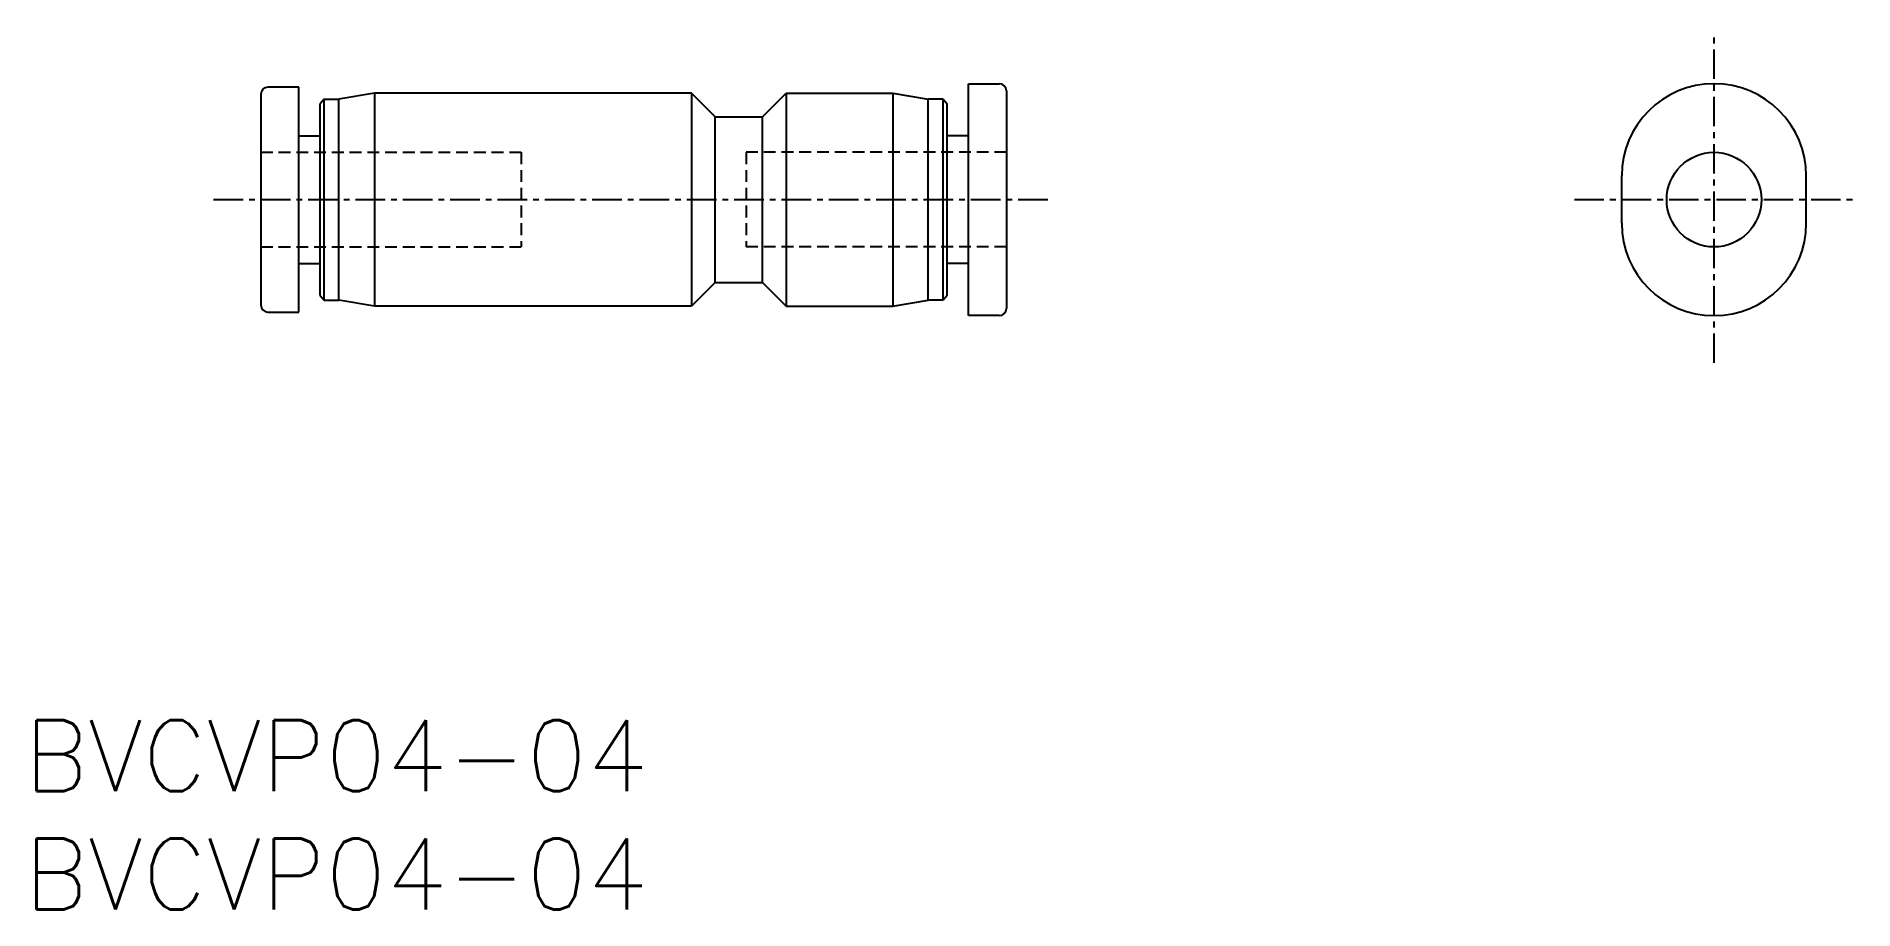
# Model space of a CAD drawing. Extents: x 0.5 to 77.3, y 0 to 36.9.
import ezdxf

# ---------------------------------------------------------------- set-up
doc = ezdxf.new("R2010")
doc.units = 0
doc.linetypes.add('CENTER', pattern=[2, 1.25, -0.25, 0.25, -0.25])
doc.linetypes.add('DASHED', pattern=[0.75, 0.5, -0.25])
doc.layers.get('0').update_dxf_attribs({"linetype": 'CONTINUOUS'})
doc.layers.add('CENTER', color=1, linetype='CENTER')
doc.styles.get("Standard").update_dxf_attribs({"font": 'txt.shx'})

# ---------------------------------------------------------------- blocks, each defined once
blk = doc.blocks.new('*U5')
at = {"color": 7, "linetype": 'CONTINUOUS'}
blk.add_text('BVCVP04-04', height=3, dxfattribs=at).set_placement((0, 0))
blk = doc.blocks.new('*U6')
at = {"color": 7, "linetype": 'CONTINUOUS'}
blk.add_text('BVCVP04-04', height=3, dxfattribs=at).set_placement((0, 5))

msp = doc.modelspace()

# ---------------------------------------------------------------- linework, layer by layer
at = {"color": 7, "linetype": 'CONTINUOUS'}
for p, q in [((11.6, 34.75), (10.3, 34.75)), ((11.6, 25.25), (11.6, 34.75)), ((39.9, 34.9), (41.2, 34.9)), ((39.9, 25.1), (39.9, 34.9)), ((41.5, 34.6), (41.5, 25.4)), ((10, 34.45), (10, 25.55)), ((12.675, 34.25), (12.5, 34.05)), ((12.5, 25.95), (12.5, 34.05)), ((12.675, 25.75), (12.675, 34.25)), ((12.675, 34.25), (13.3, 34.25)), ((14.8, 34.5), (13.3, 34.25)), ((13.3, 25.75), (13.3, 34.25)), ((14.8, 34.5), (14.8, 25.5)), ((28.2, 34.5), (14.8, 34.5)), ((28.2, 34.5), (28.2, 25.5)), ((29.2, 33.5), (28.2, 34.5)), ((31.2, 33.5), (32.2, 34.5)), ((32.2, 34.5), (36.7, 34.5)), ((32.2, 34.5), (32.2, 25.5)), ((36.7, 34.5), (36.7, 25.5)), ((36.7, 34.5), (38.2, 34.25)), ((38.825, 34.25), (38.2, 34.25)), ((38.2, 25.75), (38.2, 34.25)), ((38.825, 25.75), (38.825, 34.25)), ((38.825, 34.25), (39, 34.05)), ((39, 25.95), (39, 34.05)), ((29.2, 33.5), (31.2, 33.5)), ((29.2, 26.5), (29.2, 33.5)), ((31.2, 26.5), (31.2, 33.5)), ((11.6, 32.7), (12.5, 32.7)), ((39.9, 32.7), (39, 32.7)), ((67.5, 29), (67.5, 31)), ((75.3, 29), (75.3, 31)), ((11.6, 27.3), (12.5, 27.3)), ((39.9, 27.3), (39, 27.3)), ((29.2, 26.5), (28.2, 25.5)), ((29.2, 26.5), (31.2, 26.5)), ((31.2, 26.5), (32.2, 25.5)), ((12.5, 25.95), (12.675, 25.75)), ((12.675, 25.75), (13.3, 25.75)), ((14.8, 25.5), (13.3, 25.75)), ((28.2, 25.5), (14.8, 25.5)), ((32.2, 25.5), (36.7, 25.5)), ((36.7, 25.5), (38.2, 25.75)), ((38.825, 25.75), (38.2, 25.75)), ((39, 25.95), (38.825, 25.75)), ((10.3, 25.25), (11.6, 25.25)), ((41.2, 25.1), (39.9, 25.1))]:
    msp.add_line(p, q, dxfattribs=at)
at = {"color": 3, "linetype": 'DASHED'}
for p, q in [((10, 32), (21, 32)), ((21, 32), (21, 28)), ((30.5, 32), (30.5, 28)), ((41.5, 32), (30.5, 32)), ((10, 28), (21, 28)), ((41.5, 28), (30.5, 28))]:
    msp.add_line(p, q, dxfattribs=at)
at = {"color": 7, "linetype": 'CONTINUOUS'}
msp.add_circle((71.4, 30), 2, dxfattribs=at)
for centre, radius, start, end in [((10.3, 34.45), 0.3, 90, 180), ((41.2, 34.6), 0.3, 0, 90), ((71.4, 31), 3.9, 0, 180), ((71.4, 29), 3.9, 180, 0), ((10.3, 25.55), 0.3, 180, 270), ((41.2, 25.4), 0.3, 270, 0)]:
    msp.add_arc(centre, radius, start, end, dxfattribs=at)
at = {"layer": 'CENTER', "color": 1, "linetype": 'CENTER'}
for p, q in [((71.4, 23.1), (71.4, 36.9)), ((8, 30), (43.5, 30)), ((65.5, 30), (77.3, 30))]:
    msp.add_line(p, q, dxfattribs=at)

# ---------------------------------------------------------------- block references
at = {"color": 7, "linetype": 'CONTINUOUS'}
for name in ['*U6', '*U5']:
    msp.add_blockref(name, (0, 0), dxfattribs=at)

doc.saveas('drawing.dxf')
